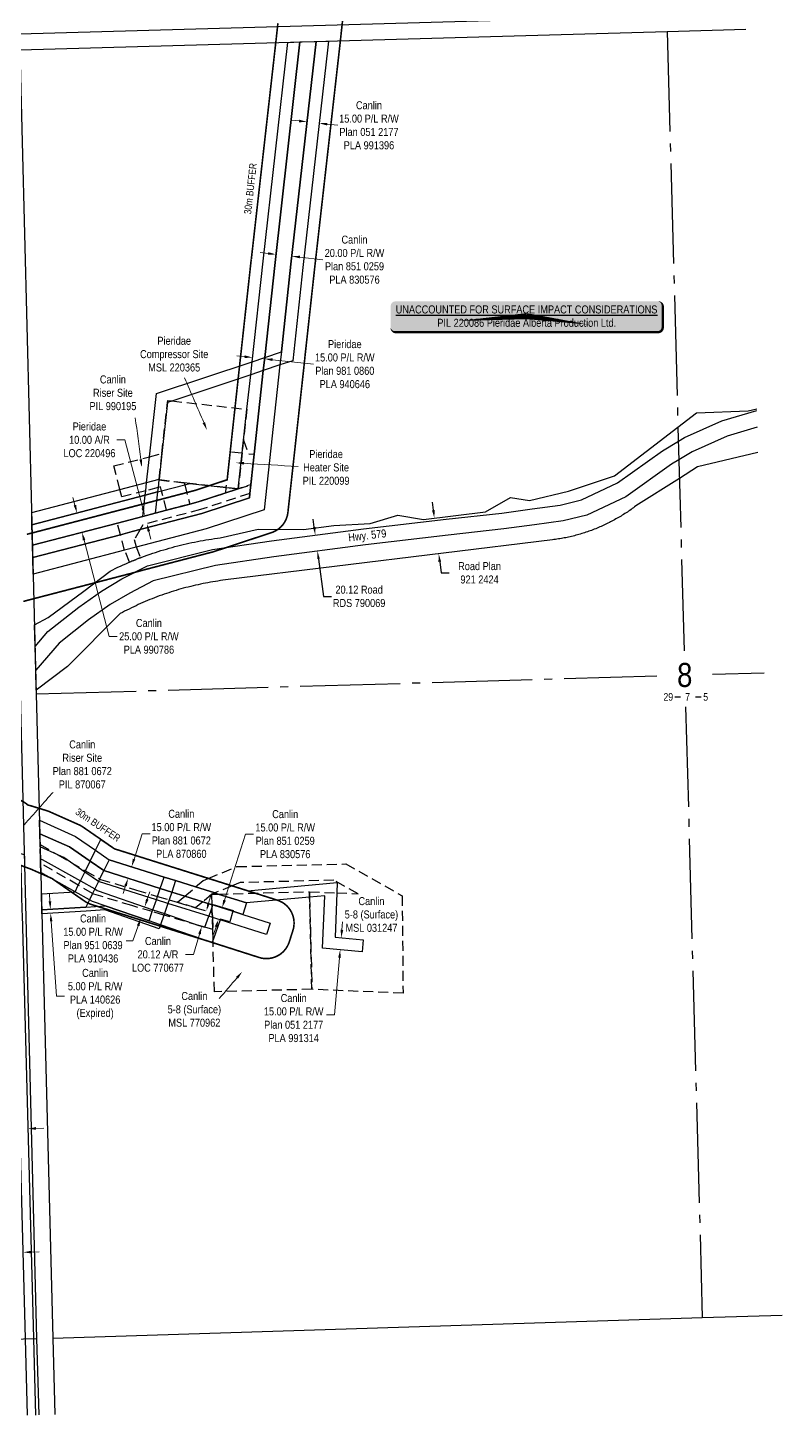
# Model space of a CAD drawing. Extents: x 639460 to 650829, y 5702863 to 5715975.
# Drawn here: x 641523 to 642466, y 5702868 to 5704602 of the extents above; entities that cross this region are included whole.
import ezdxf
from ezdxf.enums import TextEntityAlignment as Align

# ---------------------------------------------------------------- set-up
doc = ezdxf.new("R2010")
doc.units = 0
doc.header["$LTSCALE"] = 5
for name, pattern in [('foc-ACCESSROAD', [3.75, 2.5, -1.25]), ('foc-QUARTERLINE', [33, 25, -3, 2, -3]), ('foc-TIELINE', [1.875, 1.25, -0.625])]:
    doc.linetypes.add(name, pattern=pattern)
for name, color, linetype in [('10', 1, 'Continuous'), ('9', 3, 'Continuous'), ('C-AR', 13, 'foc-ACCESSROAD'), ('C-RW', 13, 'Continuous'), ('C-WS', 13, 'foc-ACCESSROAD'), ('CG-NOTES', 7, 'Continuous'), ('F-AR', 190, 'foc-ACCESSROAD'), ('F-RW', 190, 'Continuous'), ('F-WS', 190, 'foc-ACCESSROAD'), ('L-QSEC', 8, 'foc-QUARTERLINE'), ('L-SEC', 7, 'Continuous'), ('L-SECLBL', 7, 'Continuous'), ('L-TITLEDB', 4, 'Continuous'), ('L-TITLEDB-T', 4, 'Continuous'), ('P-BUFFER-CIOOC', 50, 'foc-TIELINE'), ('P-BUFFER-CIOOC-T', 50, 'Continuous'), ('P-PROPOSED', 10, 'Continuous')]:
    doc.layers.add(name, color=color, linetype=linetype)
for name, color, linetype, lineweight in [('C-AR-T', 13, 'Continuous', 9), ('C-RW-T', 13, 'Continuous', 9), ('C-WS-T', 13, 'Continuous', 9), ('F-AR-T', 190, 'Continuous', 9), ('F-RW-T', 190, 'Continuous', 9), ('F-WS-T', 190, 'Continuous', 9)]:
    doc.layers.add(name, color=color, linetype=linetype, lineweight=lineweight)
doc.styles.add('80', font='ARIALN.TTF', dxfattribs={"height": 10})
doc.styles.add('80CG', font='ARIALN.TTF', dxfattribs={"height": 10})
doc.styles.add('80L', font='ARIALN.TTF', dxfattribs={"height": 10})
doc.styles.add('SIMPLEX', font='ARIALN.TTF')

# ---------------------------------------------------------------- blocks, each defined once
blk = doc.blocks.new('L-SECLBL')
at = {"layer": '9', "color": 255}
for p, q in [((-5.1, -27.8), (-12.3, -27.8)), ((20.7, -27.8), (13.5, -27.8))]:
    blk.add_line(p, q, dxfattribs=at)
at = {"layer": '10', "color": 2, "style": 'SIMPLEX'}
blk.add_attdef('SEC', text='', height=30, dxfattribs=at).set_placement((0, 0), align=Align.MIDDLE)
at = {"layer": '10', "color": 5, "style": '80L'}
blk.add_attdef('TWP', text='', height=9.5, dxfattribs=at).set_placement((-14.4, -27.4), align=Align.MIDDLE_RIGHT)
blk.add_attdef('RGE', text='', height=9.5, dxfattribs=at).set_placement((3.6, -27.4), align=Align.MIDDLE_CENTER)
blk.add_attdef('MER', text='', height=9.5, dxfattribs=at).set_placement((23.2, -27.4), align=Align.MIDDLE_LEFT)
blk = doc.blocks.new('*U438')
h = blk.add_hatch(color=255)
edge = h.paths.add_edge_path()
edge.add_line((-164, -20), (164, -20))
edge.add_arc((164, -14), 6, 270, 360)
edge.add_line((170, -14), (170, 12.5))
edge.add_arc((164, 12.5), 6, 0, 90)
edge.add_line((164, 18.5), (-164, 18.5))
edge.add_arc((-164, 12.5), 6, 90, 180)
edge.add_line((-170, 12.5), (-170, -14))
edge.add_arc((-164, -14), 6, 180, 270)
at = {"color": 1, "flags": 128}
blk.add_lwpolyline([(-164, -20, 3, 3, 0), (164, -20, 3, 3, 0.414214), (170, -14, 3, 3, 0), (170, 12.5, 3, 0, 0.414214), (164, 18.5, 0, 0, 0), (-164, 18.5, 0, 0, 0.414214), (-170, 12.5, 0, 0, 0), (-170, -14, 0, 3, 0.414214)], format="xyseb", close=True, dxfattribs=at)
for points in [[(-85.6, -6.1, 0, 7.5, 0), (0, 0, 0, 0, 0)], [(78.4, -10.7, 0, 7.5, 0), (0, 0, 0, 0, 0)]]:
    blk.add_lwpolyline(points, format="xyseb", dxfattribs=at)
at = {"color": 1, "style": '80'}
blk.add_attdef('ENTER_TEXT_001', (-26.8, -4.9), '', height=10, dxfattribs=at)

msp = doc.modelspace()

# ---------------------------------------------------------------- linework, layer by layer
at = {"layer": 'C-AR', "color": 255}
msp.add_lwpolyline([(641754.3, 5703490), (641754.7, 5703474.7), (641744.7, 5703477.6), (641737.4, 5703479.8), (641693.5, 5703492.9), (641679.1, 5703497.2), (641653.5, 5703504.8), (641606.2, 5703518.9), (641604.5, 5703519.9), (641586.7, 5703530.1), (641539.6, 5703557.3), (641539.5, 5703563), (641539.1, 5703578), (641539, 5703580.9), (641560.9, 5703568.3), (641576.9, 5703559), (641595.6, 5703548.2), (641613.3, 5703538), (641614.2, 5703537.5), (641659.2, 5703524.1), (641685.7, 5703516.2), (641700.1, 5703511.9), (641710.3, 5703508.9), (641733.3, 5703502), (641751.7, 5703496.6), (641754.1, 5703495.8), (641754.3, 5703490)], close=True, dxfattribs=at)
at = {"layer": 'C-AR-T', "color": 255}
for p, q in [((641749.5, 5703507.6), (641752.4, 5703517.2)), ((641738.1, 5703469.2), (641730.5, 5703443.7)), ((641730.5, 5703443.7), (641720.5, 5703443.7))]:
    msp.add_line(p, q, dxfattribs=at)
for points in [[(641747.9, 5703508.1), (641751.1, 5703507.2), (641746.7, 5703498)], [(641736.5, 5703469.7), (641739.7, 5703468.7), (641740.9, 5703478.8)]]:
    msp.add_solid(points, dxfattribs=at)
at = {"layer": 'C-RW', "color": 255}
for points in [[(641644.5, 5703948.8), (641530.4, 5703919.1), (641529.8, 5703939.7), (641639.4, 5703968.3), (641653.9, 5703972.1), (641740.9, 5703994.8), (641800.4, 5704014.4), (641801, 5704019.8), (641806.3, 5704068.8), (641817.8, 5704173.4), (641819.6, 5704189.8), (641832.6, 5704308.6), (641863.7, 5704584.1), (641883.9, 5704584.6), (641852.4, 5704306.4), (641840.4, 5704196.7), (641838.6, 5704180.4), (641818.8, 5703999.4), (641746.6, 5703975.6), (641659, 5703952.8), (641644.5, 5703948.8)], [(641682.9, 5703995.2), (641667.4, 5703991.1), (641670.3, 5704017.7), (641670.9, 5704023.2), (641672, 5704033.7), (641675.6, 5704065.7), (641684.2, 5704144.6), (641803.9, 5704184.5), (641819.6, 5704189.8), (641840.4, 5704196.7), (641852.4, 5704306.4), (641883.9, 5704584.6), (641899.4, 5704585.1), (641898.6, 5704577.6), (641867.4, 5704302.2), (641854.7, 5704185.7), (641838.6, 5704180.4), (641817.8, 5704173.4), (641802.1, 5704168.2), (641703.7, 5704135.3), (641698.1, 5704133.4), (641691.1, 5704069.7), (641687.6, 5704037.7), (641687.5, 5704036.7), (641686.4, 5704027.2), (641685.8, 5704021.8), (641682.9, 5703995.2)], [(641670.3, 5704017.7), (641528.8, 5703980.7), (641528.4, 5703996.1), (641638.6, 5704024.9), (641672, 5704033.7), (641687.6, 5704037.7), (641687.5, 5704036.7), (641686.4, 5704027.2), (641685.8, 5704021.8), (641670.3, 5704017.7)], [(641635.6, 5703982.8), (641529.4, 5703955.1), (641528.8, 5703980.7), (641670.3, 5704017.7), (641685.8, 5704021.8), (641690.7, 5704023.1), (641719.8, 5704030.7), (641726.2, 5704032.3), (641771.6, 5704027.2), (641786.5, 5704025.6), (641770.9, 5704020.5), (641736.6, 5704009.3), (641726, 5704006.5), (641697, 5703998.9), (641682.9, 5703995.2), (641667.4, 5703991.1), (641635.6, 5703982.8)], [(641796.8, 5703508), (641792.3, 5703493.7), (641779.9, 5703497.6), (641754.9, 5703505.5), (641753.9, 5703505.8), (641742.3, 5703509.5), (641719.6, 5703516.6), (641703.4, 5703521.7), (641689.1, 5703526.2), (641618.5, 5703548.5), (641601.5, 5703560.2), (641575.7, 5703578.1), (641538.6, 5703594.6), (641538.2, 5703611.3), (641583.1, 5703591.2), (641608.2, 5703573.8), (641625.1, 5703562.1), (641694, 5703540.4), (641708.3, 5703535.9), (641733.2, 5703528), (641757.3, 5703520.5), (641761.5, 5703519.1), (641796.8, 5703508)], [(641826.3, 5703482.9), (641821.7, 5703468.5), (641764.1, 5703486.9), (641754.3, 5703490), (641749.8, 5703491.4), (641698.6, 5703507.5), (641684.2, 5703512), (641611.8, 5703534.9), (641594.8, 5703546.6), (641576.9, 5703559), (641568.4, 5703564.9), (641560.9, 5703568.3), (641539.1, 5703578), (641539, 5703580.9), (641538.6, 5703594.6), (641575.7, 5703578.1), (641601.5, 5703560.2), (641618.5, 5703548.5), (641689.1, 5703526.2), (641703.4, 5703521.7), (641719.6, 5703516.6), (641742.3, 5703509.5), (641753.9, 5703505.8), (641754.9, 5703505.5), (641779.9, 5703497.6), (641792.3, 5703493.7), (641826.3, 5703482.9)], [(641631.8, 5703575.7), (641749.1, 5703538.7), (641779, 5703529.3), (641798.3, 5703523.2), (641910.2, 5703533.5), (641909.7, 5703520.6), (641907.5, 5703465.1), (641942.5, 5703461.9), (641941.2, 5703447), (641891.9, 5703451.4), (641894.6, 5703517.1), (641875.7, 5703515.4), (641796.8, 5703508), (641761.5, 5703519.1), (641757.3, 5703520.5), (641733.2, 5703528), (641708.3, 5703535.9), (641694, 5703540.4), (641625.1, 5703562.1), (641618.5, 5703548.5), (641613.3, 5703538), (641611.8, 5703534.9), (641607.2, 5703525.5), (641604.5, 5703519.9), (641600.6, 5703512), (641596.1, 5703502.8), (641541.1, 5703499.4), (641540.6, 5703519.4), (641582.8, 5703522), (641586.7, 5703530.1), (641589.4, 5703535.5), (641594.8, 5703546.6), (641595.6, 5703548.2), (641601.5, 5703560.2), (641608.2, 5703573.8), (641614.8, 5703587.5), (641631.8, 5703575.7)], [(641737.4, 5703479.8), (641744.7, 5703477.6), (641749.8, 5703491.4), (641751.7, 5703496.6), (641754, 5703502.9), (641754.9, 5703505.5), (641755.1, 5703506), (641780.2, 5703498.8), (641779.9, 5703497.6), (641776.1, 5703484.4), (641764.4, 5703487.7), (641764.1, 5703486.9), (641755, 5703462.1), (641753.6, 5703458.4), (641689.3, 5703480.6), (641675.1, 5703485.5), (641620.4, 5703504.3), (641604.2, 5703509.9), (641600.6, 5703512), (641582.8, 5703522), (641539.9, 5703546.2), (641539.6, 5703557.3), (641539.5, 5703563), (641541.5, 5703562.5), (641589.4, 5703535.5), (641607.2, 5703525.5), (641610.4, 5703523.7), (641680, 5703499.6), (641694.2, 5703494.7), (641737.4, 5703479.8)], [(641693.5, 5703492.9), (641689.3, 5703480.6), (641687.7, 5703475.8), (641619.8, 5703499.3), (641596.4, 5703497.8), (641541.2, 5703494.4), (641541.1, 5703499.4), (641596.1, 5703502.8), (641620.4, 5703504.3), (641675.1, 5703485.5), (641679.1, 5703497.2), (641680, 5703499.6), (641684.2, 5703512), (641685.7, 5703516.2), (641689.1, 5703526.2), (641694, 5703540.4), (641708.3, 5703535.9), (641703.4, 5703521.7), (641700.1, 5703511.9), (641698.6, 5703507.5), (641694.2, 5703494.7), (641693.5, 5703492.9)]]:
    msp.add_lwpolyline(points, close=True, dxfattribs=at)
msp.add_lwpolyline([(641523.3, 5702867.8), (641520.8, 5702963.3), (641520.8, 5702963.8), (641506.4, 5703492.7), (641506.3, 5703497.7), (641505.7, 5703517.6), (641504.3, 5703567.5), (641504.2, 5703572.7), (641519.2, 5703568.6), (641519.3, 5703565.1), (641519.6, 5703552.9), (641514.7, 5703554.3), (641515.7, 5703518), (641516.2, 5703498), (641516.4, 5703493), (641530.8, 5702964.2), (641530.8, 5702963.5), (641533.3, 5702868)], dxfattribs=at)
at = {"layer": 'C-RW-T', "color": 255}
for p, q in [((641862.6, 5704485.4), (641852.7, 5704486.5)), ((641897.8, 5704481.4), (641910.8, 5704479.9)), ((641823.8, 5704319.7), (641813.8, 5704320.9)), ((641863.5, 5704315.3), (641892.3, 5704312)), ((641582.5, 5704005.1), (641580, 5704014.8)), ((641593.9, 5703961.6), (641625.3, 5703841.2)), ((641625.3, 5703841.2), (641635.3, 5703841.2)), ((641656.3, 5703562.8), (641666.3, 5703594.4)), ((641666.3, 5703594.4), (641676.3, 5703594.4)), ((641769.4, 5703511.5), (641795.7, 5703594)), ((641795.7, 5703594), (641805.7, 5703594)), ((641645.8, 5703529.4), (641642.8, 5703519.9)), ((641551.2, 5703510), (641550.6, 5703520)), ((641672.9, 5703512.7), (641676.2, 5703522.1)), ((641552.8, 5703485.1), (641559.4, 5703391.7)), ((641661.5, 5703479.6), (641654.9, 5703460.6)), ((641758.8, 5703478), (641755.7, 5703468.5)), ((641916.1, 5703474.4), (641917, 5703484.3)), ((641654.9, 5703460.6), (641646.5, 5703460.6)), ((641913, 5703439.5), (641906.7, 5703368.2)), ((641559.4, 5703391.7), (641569.4, 5703391.7)), ((641906.7, 5703368.2), (641896.7, 5703368.2)), ((641533.7, 5703226.2), (641543.7, 5703226.5)), ((641527.9, 5703071.7), (641537.9, 5703072))]:
    msp.add_line(p, q, dxfattribs=at)
for points in [[(641862.8, 5704487), (641862.4, 5704483.7), (641872.5, 5704484.2)], [(641898, 5704483), (641897.6, 5704479.7), (641887.8, 5704482.5)], [(641824, 5704321.4), (641823.6, 5704318.1), (641833.7, 5704318.6)], [(641863.7, 5704316.9), (641863.3, 5704313.6), (641853.6, 5704316.4)], [(641584.1, 5704005.5), (641580.9, 5704004.7), (641585, 5703995.4)], [(641595.5, 5703962), (641592.3, 5703961.2), (641591.3, 5703971.3)], [(641654.7, 5703563.3), (641657.9, 5703562.3), (641653.3, 5703553.2)], [(641644.2, 5703529.9), (641647.4, 5703528.9), (641648.8, 5703538.9)], [(641671.3, 5703513.2), (641674.5, 5703512.1), (641669.6, 5703503.2)], [(641767.8, 5703512), (641771, 5703511), (641766.4, 5703501.9)], [(641552.9, 5703510.1), (641549.6, 5703509.9), (641551.8, 5703500.1)], [(641554.4, 5703485.2), (641551.1, 5703485), (641552.1, 5703495.1)], [(641659.9, 5703480.1), (641663.1, 5703479), (641664.7, 5703489)], [(641757.2, 5703478.5), (641760.4, 5703477.5), (641761.8, 5703487.6)], [(641914.5, 5703474.5), (641917.8, 5703474.2), (641915.2, 5703464.4)], [(641911.4, 5703439.6), (641914.7, 5703439.3), (641913.9, 5703449.4)], [(641533.6, 5703227.9), (641533.7, 5703224.5), (641523.7, 5703225.9)], [(641527.8, 5703073.4), (641527.9, 5703070), (641517.9, 5703071.4)]]:
    msp.add_solid(points, dxfattribs=at)
at = {"layer": 'C-WS', "color": 255}
for points in [[(641719.8, 5704030.7), (641726, 5704006.5), (641697, 5703998.9), (641690.7, 5704023.1), (641689.5, 5704027.9), (641686.4, 5704027.2), (641670.9, 5704023.2), (641641, 5704015.4), (641638.6, 5704024.9), (641631, 5704054.2), (641675.6, 5704065.7), (641691.1, 5704069.7), (641687.6, 5704037.7), (641687.5, 5704036.7), (641719.1, 5704033.1), (641719.8, 5704030.7)], [(641920.8, 5703556.8), (641991.4, 5703517.1), (641992.5, 5703395.1), (641878.6, 5703400.1), (641875.7, 5703515.4), (641875.5, 5703522), (641909.7, 5703520.6), (641936.2, 5703519.5), (641906, 5703536.4), (641789.1, 5703533.5), (641779, 5703529.3), (641757.3, 5703520.5), (641753.5, 5703518.9), (641742.3, 5703509.5), (641733.3, 5703502), (641710.3, 5703508.9), (641710.6, 5703509.1), (641719.6, 5703516.6), (641733.2, 5703528), (641743.1, 5703536.3), (641749.1, 5703538.7), (641784.9, 5703553.4), (641920.8, 5703556.8)], [(641875.7, 5703515.4), (641878.6, 5703400.1), (641756.7, 5703397), (641755, 5703462.1), (641754.7, 5703474.7), (641754.3, 5703490), (641754.1, 5703495.8), (641754, 5703502.9), (641753.9, 5703505.8), (641753.5, 5703518.9), (641761.5, 5703519.1), (641818.1, 5703520.6), (641875.5, 5703522), (641875.7, 5703515.4)]]:
    msp.add_lwpolyline(points, close=True, dxfattribs=at)
at = {"layer": 'C-WS-T', "color": 255}
for points, start_tangent, end_tangent in [([(641664.7, 5704062.3), (641657.9, 5704114.3)], (-0.12993, 0.991523), (-0.12993, 0.991523)), ([(641519.1, 5703605.8), (641555.6, 5703647)], (0.661988, 0.749514), (0.661988, 0.749514)), ([(641785, 5703414.5), (641762.8, 5703388.5)], (-0.650351, -0.759634), (-0.650351, -0.759634))]:
    msp.add_spline(points, degree=3, dxfattribs=dict(at, start_tangent=start_tangent, end_tangent=end_tangent))
for points in [[(641666.3, 5704062.5), (641666, 5704052.4), (641663, 5704062.1)], [(641783.7, 5703415.6), (641791.5, 5703422.1), (641786.3, 5703413.4)]]:
    msp.add_solid(points, dxfattribs=at)
at = {"layer": 'F-AR', "color": 255}
msp.add_lwpolyline([(641652.7, 5703934.8), (641650.5, 5703933.8), (641644.6, 5703948.7), (641639.4, 5703968.3), (641635.6, 5703982.8), (641667.4, 5703991.1), (641682.9, 5703995.2), (641697, 5703998.9), (641726, 5704006.5), (641736.6, 5704009.3), (641770.9, 5704020.5), (641786.5, 5704025.6), (641802.2, 5704030.7), (641801, 5704019.8), (641739.5, 5703999.7), (641667.4, 5703980.8), (641663.9, 5703974.7), (641656.6, 5703962.2), (641659, 5703953), (641664.4, 5703939.5), (641662.7, 5703938.8), (641661.6, 5703938.4), (641659.6, 5703937.6), (641658.8, 5703937.3), (641656, 5703936.1), (641653.2, 5703935), (641652.7, 5703934.8)], close=True, dxfattribs=at)
at = {"layer": 'F-AR-T', "color": 255}
for p, q in [((641644.9, 5704086.8), (641634.9, 5704086.8)), ((641667.2, 5704001.4), (641644.9, 5704086.8)), ((641674.8, 5703972.4), (641677.3, 5703962.7))]:
    msp.add_line(p, q, dxfattribs=at)
for points in [[(641668.8, 5704001.9), (641665.6, 5704001), (641669.7, 5703991.8)], [(641676.4, 5703972.8), (641673.2, 5703972), (641672.3, 5703982.1)]]:
    msp.add_solid(points, dxfattribs=at)
at = {"layer": 'F-RW', "color": 255}
msp.add_lwpolyline([(641639.4, 5703968.3), (641529.8, 5703939.7), (641529.4, 5703955.1), (641635.6, 5703982.8), (641667.4, 5703991.1), (641682.9, 5703995.2), (641697, 5703998.9), (641726, 5704006.5), (641736.6, 5704009.3), (641770.9, 5704020.5), (641786.5, 5704025.6), (641791.4, 5704070.4), (641797.4, 5704125), (641802.1, 5704168.2), (641803.9, 5704184.5), (641817.7, 5704310.2), (641848.6, 5704583.6), (641863.7, 5704584.1), (641832.6, 5704308.6), (641819.6, 5704189.8), (641817.8, 5704173.4), (641806.3, 5704068.8), (641801, 5704019.8), (641800.4, 5704014.4), (641740.9, 5703994.8), (641653.9, 5703972.1), (641639.4, 5703968.3)], close=True, dxfattribs=at)
at = {"layer": 'F-RW-T', "color": 255}
for p, q in [((641794.5, 5704190.8), (641784.6, 5704191.9)), ((641829.3, 5704187), (641880.7, 5704181.4))]:
    msp.add_line(p, q, dxfattribs=at)
for points in [[(641794.7, 5704192.4), (641794.3, 5704189.1), (641804.5, 5704189.7)], [(641829.5, 5704188.6), (641829.1, 5704185.3), (641819.4, 5704188.1)]]:
    msp.add_solid(points, dxfattribs=at)
at = {"layer": 'F-WS', "color": 255}
msp.add_lwpolyline([(641791.4, 5704070.4), (641786.5, 5704025.6), (641771.6, 5704027.2), (641726.2, 5704032.3), (641719.1, 5704033.1), (641687.5, 5704036.7), (641687.6, 5704037.7), (641691.1, 5704069.7), (641698.1, 5704133.4), (641698.4, 5704136.1), (641703.7, 5704135.5), (641797.4, 5704125), (641791.4, 5704070.4)], close=True, dxfattribs=at)
at = {"layer": 'F-WS', "color": 255, "flags": 128}
msp.add_lwpolyline([(641793.2, 5704086.6), (641798.8, 5704069.6), (641806.3, 5704068.8), (641802.2, 5704030.7), (641786.5, 5704025.6), (641770.9, 5704020.5), (641771.6, 5704027.2), (641776.5, 5704072), (641791.4, 5704070.4), (641793.2, 5704086.6)], close=True, dxfattribs=at)
at = {"layer": 'F-WS-T', "color": 255}
for points, start_tangent, end_tangent in [([(641743.6, 5704108.3), (641719.5, 5704164.2)], (-0.39539, 0.918513), (-0.39539, 0.918513)), ([(641793.8, 5704057.5), (641861.3, 5704053.5)], (0.99817, -0.060462), (0.99817, -0.060462))]:
    msp.add_spline(points, degree=3, dxfattribs=dict(at, start_tangent=start_tangent, end_tangent=end_tangent))
for points in [[(641745.1, 5704108.9), (641747.5, 5704099.1), (641742, 5704107.6)], [(641793.7, 5704055.9), (641783.8, 5704058.1), (641793.9, 5704059.2)]]:
    msp.add_solid(points, dxfattribs=at)
at = {"layer": 'L-QSEC', "color": 255}
for p, q in [((642322.5, 5704597.1), (642343.7, 5703823)), ((641534.2, 5703769.3), (642309.7, 5703791.8)), ((642379, 5703793.8), (642443.7, 5703795.7)), ((642345.6, 5703753), (642366.4, 5702989.8))]:
    msp.add_line(p, q, dxfattribs=at)
at = {"layer": 'L-SEC', "color": 255}
for p, q in [((641513.1, 5704594.3), (642321.9, 5704617.2)), ((641513.6, 5704574.1), (642322.5, 5704597.1)), ((642322.5, 5704597.1), (642421, 5704599.9)), ((641513.7, 5704574.1), (641534.2, 5703769.3)), ((641514.1, 5703768.8), (641534.6, 5702963.6)), ((641534.2, 5703769.3), (641554.7, 5702964.1)), ((642366.4, 5702989.8), (642466.4, 5702992.9)), ((641554.7, 5702964.2), (642366.4, 5702989.8)), ((640735, 5702947.2), (641534.6, 5702963.6)), ((641534.6, 5702963.6), (641537.2, 5702868.1)), ((641554.7, 5702964.1), (641557.3, 5702868.7))]:
    msp.add_line(p, q, dxfattribs=at)
at = {"layer": 'L-TITLEDB', "color": 255}
for points in [[(642435.9, 5704071), (642360.3, 5704053.1), (642337.8, 5704038.7), (642283.4, 5704004.2), (642281.9, 5704003.1), (642280.4, 5704002), (642278.9, 5704000.9), (642277.4, 5703999.8), (642275.9, 5703998.7), (642274.3, 5703997.7), (642272.8, 5703996.6), (642271.2, 5703995.6), (642269.7, 5703994.6), (642268.1, 5703993.6), (642266.5, 5703992.6), (642264.9, 5703991.6), (642263.3, 5703990.7), (642261.7, 5703989.7), (642260.1, 5703988.8), (642258.5, 5703987.9), (642256.9, 5703986.9), (642255.2, 5703986.1), (642253.6, 5703985.2), (642251.9, 5703984.3), (642250.3, 5703983.5), (642248.6, 5703982.6), (642246.9, 5703981.8), (642245.2, 5703981), (642243.5, 5703980.2), (642241.9, 5703979.4), (642240.1, 5703978.7), (642238.4, 5703977.9), (642236.7, 5703977.2), (642235, 5703976.5), (642233.3, 5703975.8), (642231.5, 5703975.1), (642229.8, 5703974.4), (642228.1, 5703973.7), (642226.3, 5703973.1), (642224.5, 5703972.5), (642222.8, 5703971.9), (642221, 5703971.3), (642219.2, 5703970.7), (642217.5, 5703970.1), (642215.7, 5703969.6), (642213.9, 5703969), (642212.1, 5703968.5), (642210.3, 5703968), (642208.5, 5703967.5), (642206.7, 5703967), (642204.9, 5703966.6), (642203.1, 5703966.1), (642201.3, 5703965.7), (642199.4, 5703965.3), (642197.6, 5703964.9), (642195.8, 5703964.5), (642194, 5703964.2), (642192.1, 5703963.8), (642190.3, 5703963.5), (642188.5, 5703963.2), (642186.6, 5703962.9), (642184.8, 5703962.6), (642182.9, 5703962.3), (642181.1, 5703962.1), (642179.2, 5703961.8), (641770.5, 5703911.7), (641767.4, 5703911.3), (641764.3, 5703910.9), (641761.1, 5703910.4), (641758, 5703909.9), (641754.9, 5703909.4), (641751.8, 5703908.9), (641748.7, 5703908.3), (641745.6, 5703907.8), (641742.5, 5703907.1), (641739.4, 5703906.5), (641736.3, 5703905.8), (641733.2, 5703905.2), (641730.2, 5703904.4), (641727.1, 5703903.7), (641724, 5703902.9), (641721, 5703902.1), (641717.9, 5703901.3), (641714.9, 5703900.5), (641711.9, 5703899.6), (641708.8, 5703898.7), (641705.8, 5703897.8), (641702.8, 5703896.8), (641699.8, 5703895.8), (641696.8, 5703894.8), (641693.8, 5703893.8), (641690.9, 5703892.8), (641687.9, 5703891.7), (641684.9, 5703890.6), (641682, 5703889.5), (641679, 5703888.3), (641676.1, 5703887.1), (641673.2, 5703885.9), (641670.3, 5703884.7), (641667.4, 5703883.4), (641664.5, 5703882.2), (641661.6, 5703880.9), (641658.8, 5703879.5), (641655.9, 5703878.2), (641653.1, 5703876.8), (641650.3, 5703875.4), (641647.4, 5703874), (641644.6, 5703872.5), (641641.8, 5703871.1), (641639.1, 5703869.6), (641573.3, 5703803.4), (641534.1, 5703773.9), (641533.4, 5703798.8), (641532.7, 5703828.7), (641532, 5703855.8), (641549.2, 5703864.8), (641593.4, 5703897.9), (641626.4, 5703922.7), (641629.7, 5703924.4), (641632.9, 5703925.9), (641636.2, 5703927.5), (641639.5, 5703929), (641642.8, 5703930.5), (641646.1, 5703931.9), (641649.4, 5703933.4), (641650.5, 5703933.8), (641652.7, 5703934.8), (641653.2, 5703935), (641656, 5703936.2), (641658.8, 5703937.3), (641659.4, 5703937.5), (641661.6, 5703938.4), (641662.7, 5703938.8), (641664.4, 5703939.5), (641666.1, 5703940.1), (641669.5, 5703941.4), (641672.9, 5703942.6), (641676.3, 5703943.8), (641679.7, 5703945), (641683.1, 5703946.2), (641686.6, 5703947.3), (641690, 5703948.4), (641693.5, 5703949.4), (641696.9, 5703950.4), (641700.4, 5703951.4), (641703.9, 5703952.4), (641707.4, 5703953.4), (641710.9, 5703954.3), (641714.4, 5703955.1), (641717.9, 5703956), (641721.4, 5703956.8), (641724.9, 5703957.6), (641728.4, 5703958.4), (641732, 5703959.1), (641735.5, 5703959.8), (641739.1, 5703960.5), (641742.6, 5703961.1), (641746.2, 5703961.7), (641749.7, 5703962.3), (641753.3, 5703962.8), (641756.9, 5703963.4), (641760.5, 5703963.8), (641764, 5703964.3), (641811.5, 5703975.3), (641868.2, 5703974.7), (641906, 5703979.7), (641951.4, 5703982.2), (641986, 5703992.6), (642018, 5703987.4), (642095.7, 5703996.9), (642126.9, 5704014.7), (642150.5, 5704011.1), (642199.1, 5704022.8), (642256.8, 5704041.7), (642336, 5704102.6), (642359.3, 5704120.5), (642423.8, 5704123.1), (642434.4, 5704125.5)], [(642435.1, 5704102.5), (642397.7, 5704091.4), (642353.7, 5704071.9), (642337.1, 5704061.9), (642327.8, 5704056.3), (642270.7, 5704015.6), (642222.3, 5703992.6), (642192.4, 5703985.4), (642156.7, 5703980.7), (642118.4, 5703975.4), (642048.7, 5703967.7), (641945.5, 5703955.8), (641830.9, 5703940.6), (641758.1, 5703929.9), (641680.1, 5703910.5), (641650.9, 5703895.4), (641626.5, 5703881), (641599.2, 5703861.8), (641562.7, 5703832.7), (641533.6, 5703799), (641533.4, 5703798.8), (641532.7, 5703828.7), (641548.7, 5703847.3), (641587.2, 5703877.9), (641615.6, 5703897.9), (641641.1, 5703913.1), (641673, 5703929.4), (641754.2, 5703949.7), (641828.1, 5703960.5), (641943, 5703975.8), (642046.4, 5703987.7), (642115.9, 5703995.3), (642154, 5704000.7), (642188.7, 5704005.2), (642215.5, 5704011.7), (642260.4, 5704033.1), (642316.8, 5704073.2), (642336.5, 5704085), (642344.4, 5704089.8), (642390.7, 5704110.4), (642434.5, 5704123.3)]]:
    msp.add_lwpolyline(points, dxfattribs=at)
at = {"layer": 'L-TITLEDB-T', "color": 255}
for p, q in [((642030.4, 5703999), (642029.2, 5704008.9)), ((641881.5, 5703977.7), (641880.2, 5703987.6)), ((641886.8, 5703937.9), (641893, 5703891.2)), ((642038.3, 5703934.5), (642040, 5703920.6)), ((642040, 5703920.6), (642050, 5703920.6)), ((641893, 5703891.2), (641903, 5703891.2))]:
    msp.add_line(p, q, dxfattribs=at)
for points in [[(642032, 5703999.2), (642028.7, 5703998.8), (642031.6, 5703989.1)], [(641883.2, 5703977.9), (641879.9, 5703977.5), (641882.8, 5703967.8)], [(641888.5, 5703938.2), (641885.2, 5703937.7), (641885.5, 5703947.8)], [(642040, 5703934.7), (642036.7, 5703934.3), (642037.1, 5703944.4)]]:
    msp.add_solid(points, dxfattribs=at)
at = {"layer": 'P-BUFFER-CIOOC', "const_width": 2}
for points in [[(641518, 5703884.9), (641537.9, 5703890.1), (641652.1, 5703919.8, 0.003278), (641652.5, 5703919.9), (641666.8, 5703923.8), (641754.2, 5703946.6, 0.01585), (641756, 5703947.1), (641828.2, 5703970.9, 0.293895), (641848.6, 5703996.1), (641868.5, 5704177.1), (641870.2, 5704193.5), (641882.2, 5704303), (641913.7, 5704581.3, 0.001028), (641913.7, 5704581.4), (641915.9, 5704601.6), (641930.9, 5704738.4)], [(641836.1, 5704607.5), (641833.9, 5704587.4), (641802.8, 5704311.9, 0.000899), (641802.7, 5704311.8), (641789.7, 5704193), (641787.9, 5704176.7), (641776.5, 5704072), (641772.7, 5704036.9), (641732.4, 5704023.6), (641646.4, 5704001.1), (641631.8, 5703997.3), (641522.3, 5703968.7)], [(641511.1, 5703556.4), (641527.7, 5703550.2), (641548.6, 5703540.9), (641553.6, 5703538.7), (641559.8, 5703534.4), (641577.7, 5703521.9), (641594.7, 5703510.2, 0.075234), (641602.8, 5703506.2), (641675.2, 5703483.4), (641689.5, 5703478.9), (641740.7, 5703462.8), (641745.3, 5703461.4), (641755, 5703458.3), (641812.6, 5703439.9, 0.414859), (641850.3, 5703459.4), (641854.9, 5703473.8, 0.413917), (641835.4, 5703511.5), (641801.3, 5703522.3), (641789, 5703526.2, 0.000487), (641788.9, 5703526.2), (641763.9, 5703534.1), (641762.9, 5703534.4), (641751.3, 5703538.1), (641728.6, 5703545.2), (641712.4, 5703550.3), (641698.1, 5703554.8), (641631.8, 5703575.7), (641618.6, 5703584.9), (641592.8, 5703602.7, 0.046435), (641588, 5703605.5), (641550.9, 5703622, 0.030635), (641547.4, 5703623.3), (641527.2, 5703629.5, 0.030478), (641523.6, 5703630.4, 0.147156), (641508.1, 5703638)]]:
    msp.add_lwpolyline(points, format="xyb", dxfattribs=at)
at = {"layer": 'P-PROPOSED'}
for points in [[(641644.5, 5703948.8), (641530.4, 5703919.1), (641529.8, 5703939.7), (641639.4, 5703968.3), (641653.9, 5703972.1), (641740.9, 5703994.8), (641800.4, 5704014.4), (641801, 5704019.8), (641806.3, 5704068.8), (641817.8, 5704173.4), (641819.6, 5704189.8), (641832.6, 5704308.6), (641863.7, 5704584.1), (641883.9, 5704584.6), (641852.4, 5704306.4), (641840.4, 5704196.7), (641838.6, 5704180.4), (641818.8, 5703999.4), (641746.6, 5703975.6), (641659, 5703952.8), (641644.5, 5703948.8)], [(641826.3, 5703482.9), (641821.7, 5703468.5), (641764.1, 5703486.9), (641754.3, 5703490), (641749.8, 5703491.4), (641698.6, 5703507.5), (641684.2, 5703512), (641611.8, 5703534.9), (641594.8, 5703546.6), (641576.9, 5703559), (641568.4, 5703564.9), (641560.9, 5703568.3), (641539.1, 5703578), (641539, 5703580.9), (641538.6, 5703594.6), (641575.7, 5703578.1), (641601.5, 5703560.2), (641618.5, 5703548.5), (641689.1, 5703526.2), (641703.4, 5703521.7), (641719.6, 5703516.6), (641742.3, 5703509.5), (641753.9, 5703505.8), (641754.9, 5703505.5), (641779.9, 5703497.6), (641792.3, 5703493.7), (641826.3, 5703482.9)]]:
    msp.add_lwpolyline(points, close=True, dxfattribs=at)

# ---------------------------------------------------------------- block references
at = {"layer": 'CG-NOTES'}
ref = msp.add_blockref('*U438', (642147, 5704241.4), dxfattribs=at)
ref.add_attrib('ENTER_TEXT_001', '%%UUNACCOUNTED FOR SURFACE IMPACT CONSIDERATIONS', (641983.3, 5704244.8), dxfattribs={"layer": '0', "color": 1, "height": 10, "style": '80'})
ref.add_attrib('ENTER_TEXT_002', 'PIL 220086 Pieridae Alberta Production Ltd.', (642035.3, 5704228.1), dxfattribs={"layer": '0', "color": 1, "height": 10, "style": '80'})
at = {"layer": 'L-SECLBL', "color": 255}
ref = msp.add_blockref('L-SECLBL', (642344.5, 5703793), dxfattribs=at)
ref.add_attrib('SEC', '8', dxfattribs={"layer": '10', "color": 255, "height": 30, "style": 'SIMPLEX'}).set_placement((642344.5, 5703793), align=Align.MIDDLE)
ref.add_attrib('TWP', '29', dxfattribs={"layer": '10', "color": 255, "height": 9.5, "style": '80L'}).set_placement((642330, 5703765.6), align=Align.MIDDLE_RIGHT)
ref.add_attrib('RGE', '7', dxfattribs={"layer": '10', "color": 255, "height": 9.5, "style": '80L'}).set_placement((642348.1, 5703765.6), align=Align.MIDDLE_CENTER)
ref.add_attrib('MER', '5', dxfattribs={"layer": '10', "color": 255, "height": 9.5, "style": '80L'}).set_placement((642367.6, 5703765.6), align=Align.MIDDLE_LEFT)

# ---------------------------------------------------------------- texts
at = {"layer": 'C-AR-T', "color": 255, "insert": (641686.2, 5703443.7), "char_height": 10, "attachment_point": 5, "style": '80CG'}
msp.add_mtext('\\A1;Canlin\\P20.12 A/R\\PLOC 770677', dxfattribs=at)
at = {"layer": 'C-RW-T', "color": 255, "char_height": 10, "attachment_point": 5, "style": '80CG'}
for s, insert in [('\\A1;Canlin\\P15.00 P/L R/W\\PPlan 051 2177\\PPLA 991396', (641949.9, 5704479.9)), ('\\A1;Canlin\\P20.00 P/L R/W\\PPlan 851 0259\\PPLA 830576', (641931.8, 5704312)), ('\\A1;Canlin\\P25.00 P/L R/W\\PPLA 990786', (641674.9, 5703841.2)), ('\\A1;Canlin\\P15.00 P/L R/W\\PPlan 881 0672\\PPLA 870860', (641715.4, 5703594.4)), ('\\A1;Canlin\\P5.00 P/L R/W\\PPLA 140626\\P(Expired)', (641607.7, 5703394.1))]:
    msp.add_mtext(s, dxfattribs=dict(at, insert=insert))
at = {"layer": 'C-RW-T', "color": 255, "char_height": 10, "width": 74.5, "attachment_point": 5, "style": '80CG'}
for s, insert in [('\\A1;Canlin\\P15.00 P/L R/W\\PPlan 851 0259\\PPLA 830576', (641845.2, 5703594)), ('\\A1;Canlin\\P15.00 P/L R/W\\PPlan 951 0639\\PPLA 910436', (641605.1, 5703463.6)), ('\\A1;Canlin\\P15.00 P/L R/W\\PPlan 051 2177\\PPLA 991314', (641855.8, 5703364.1))]:
    msp.add_mtext(s, dxfattribs=dict(at, insert=insert))
at = {"layer": 'C-WS-T', "color": 255, "char_height": 10, "attachment_point": 5, "style": '80CG'}
for s, insert, width in [('\\A1;Canlin\\PRiser Site\\PPIL 990195', (641629.9, 5704145.6), 58.231), ('\\A1;Canlin\\P5-8 (Surface)\\PMSL 031247', (641953, 5703493.6), 66.253), ('\\A1;Canlin\\P5-8 (Surface)\\PMSL 770962', (641731.7, 5703375), 66.253)]:
    msp.add_mtext(s, dxfattribs=dict(at, insert=insert, width=width))
at = {"layer": 'F-AR-T', "color": 255, "insert": (641600.6, 5704086.8), "char_height": 10, "attachment_point": 5, "style": '80CG'}
msp.add_mtext('\\A1;Pieridae\\P10.00 A/R\\PLOC 220496', dxfattribs=at)
at = {"layer": 'F-RW-T', "color": 255, "insert": (641919.7, 5704181.4), "char_height": 10, "attachment_point": 5, "style": '80CG'}
msp.add_mtext('\\A1;Pieridae\\P15.00 P/L R/W\\PPlan 981 0860\\PPLA 940646', dxfattribs=at)
at = {"layer": 'F-WS-T', "color": 255, "char_height": 10, "width": 84.909, "attachment_point": 5, "style": '80CG'}
for s, insert in [('\\A1;Pieridae\\PCompressor Site\\PMSL 220365', (641706.5, 5704193.9)), ('\\A1;Pieridae\\PHeater Site\\PPIL 220099', (641896.3, 5704052.3))]:
    msp.add_mtext(s, dxfattribs=dict(at, insert=insert))
at = {"layer": 'L-TITLEDB-T', "color": 255, "insert": (641948, 5703966), "char_height": 10, "width": 47.331, "attachment_point": 5, "rotation": 6.5501, "style": '80CG'}
msp.add_mtext('\\A1;Hwy. 579', dxfattribs=at)
at = {"layer": 'L-TITLEDB-T', "color": 255, "insert": (642088.1, 5703920.6), "char_height": 10, "width": 52.788, "attachment_point": 5, "style": '80CG'}
msp.add_mtext('\\A1;Road Plan\\P921 2424', dxfattribs=at)
at = {"layer": 'L-TITLEDB-T', "color": 255, "insert": (641937.6, 5703891.2), "char_height": 10, "attachment_point": 5, "style": '80CG'}
msp.add_mtext('\\A1;20.12 Road\\PRDS 790069', dxfattribs=at)
at = {"layer": 'P-BUFFER-CIOOC-T', "char_height": 9, "attachment_point": 1, "style": '80'}
for insert, rotation in [((641793.6, 5704369.4), 83.5487), ((641587.2, 5703627.2), 326.1994)]:
    msp.add_mtext_dynamic_manual_height_columns('30m BUFFER', width=64.069, gutter_width=45, heights=[0], dxfattribs=dict(at, insert=insert, rotation=rotation))

# ---------------------------------------------------------------- next in the draw order: texts
at = {"layer": 'C-WS-T', "color": 255, "insert": (641591.6, 5703681.1), "char_height": 10, "width": 73.388, "attachment_point": 5, "style": '80CG', "bg_fill": 2}
msp.add_mtext('\\A1;Canlin\\PRiser Site\\PPlan 881 0672\\PPIL 870067', dxfattribs=at)

doc.saveas('drawing.dxf')
